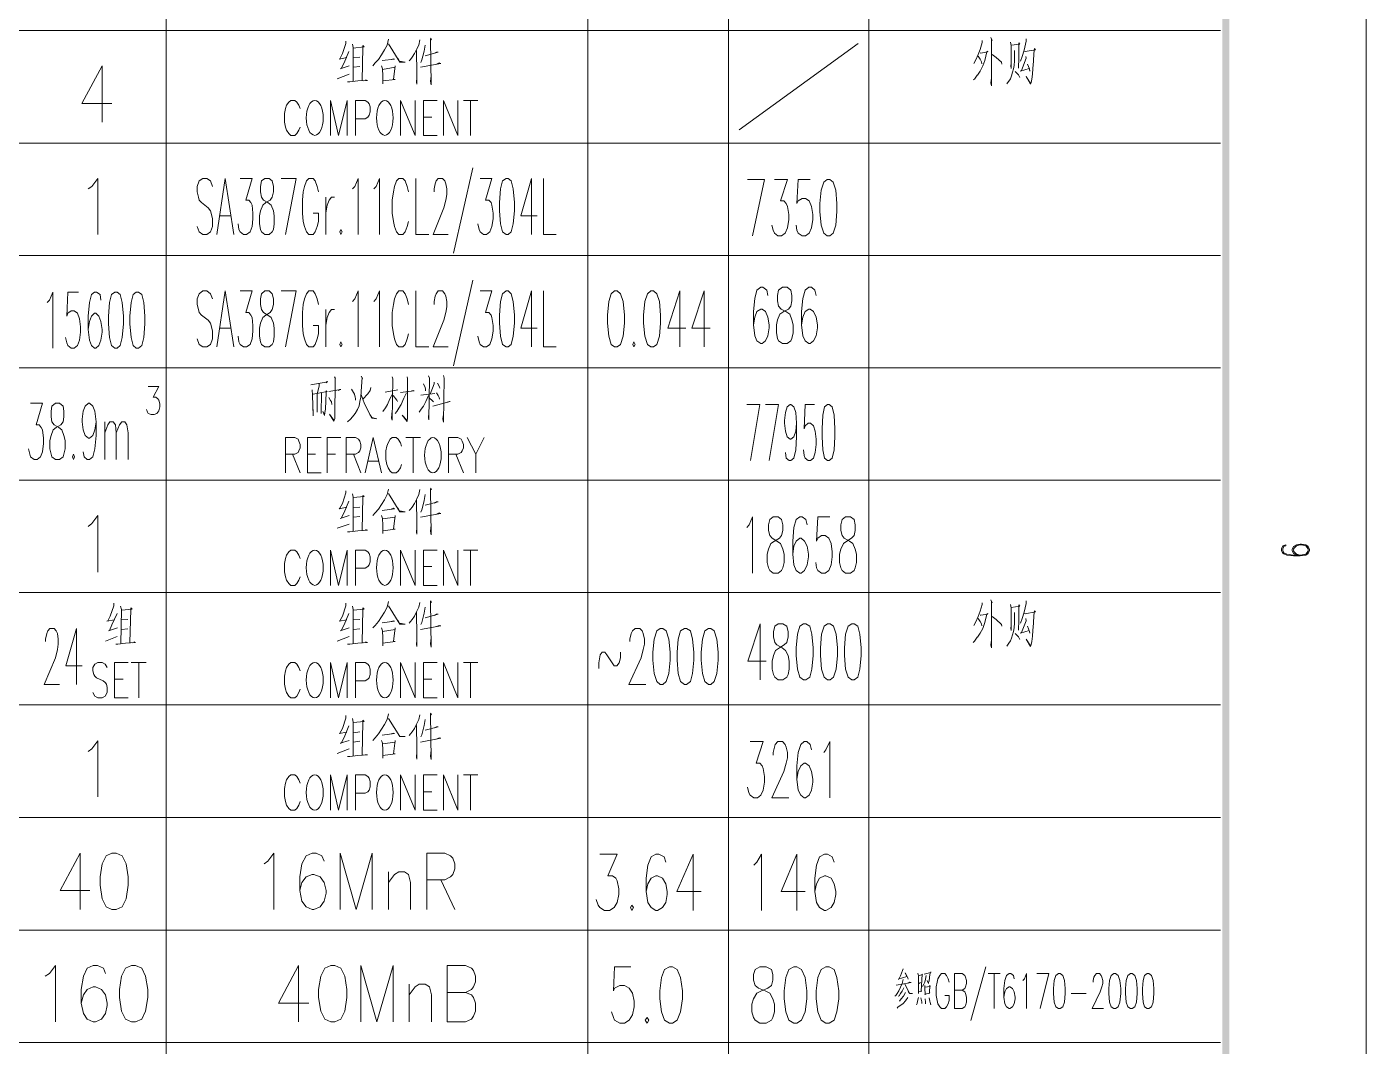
# Model space of a CAD drawing. Header units: millimetres. Extents: x 0 to 588, y 0 to 874.
# Drawn here: x 521.1 to 587.6, y 103.3 to 153.9 of the extents above; entities that cross this region are included whole.
import ezdxf

# ---------------------------------------------------------------- set-up
doc = ezdxf.new("R2010")
doc.units = ezdxf.units.MM
doc.layers.get('0').update_dxf_attribs({"lineweight": 18})

msp = doc.modelspace()

# ---------------------------------------------------------------- hatches: boundary and pattern name
for points in [[(580.453, 6.985), (580.813, 6.985), (580.453, 813.329)], [(580.813, 6.985), (580.453, 813.329), (580.813, 813.329)]]:
    msp.add_hatch(color=0).paths.add_polyline_path(points, flags=0)

# ---------------------------------------------------------------- linework, layer by layer
at = {"color": 0, "lineweight": 0}
for points in [[(587.608, 0), (587.608, 830.792)], [(584.136, 127.677), (583.988, 127.762), (583.925, 127.91), (583.925, 127.953), (583.988, 128.101), (584.136, 128.185), (584.327, 128.228), (584.39, 128.228), (584.602, 128.185), (584.729, 128.101), (584.793, 127.953), (584.793, 127.91), (584.729, 127.762), (584.602, 127.677), (584.327, 127.635), (583.988, 127.635), (583.671, 127.677), (583.459, 127.762), (583.396, 127.91), (583.396, 127.995), (583.459, 128.143), (583.607, 128.185), (583.607, 128.143), (583.459, 128.101)], [(584.729, 127.868), (584.602, 127.72), (584.327, 127.677), (583.988, 127.677), (583.671, 127.72), (583.459, 127.804)], [(584.264, 127.677), (584.073, 127.762), (583.988, 127.91), (583.988, 127.953), (584.073, 128.101), (584.264, 128.185)], [(583.988, 127.995), (584.136, 128.143), (584.327, 128.185), (584.39, 128.185), (584.602, 128.143), (584.729, 127.995)], [(584.327, 127.677), (584.136, 127.72), (583.988, 127.868)], [(584.454, 128.185), (584.666, 128.101), (584.729, 127.953), (584.729, 127.91), (584.666, 127.762), (584.454, 127.677)]]:
    msp.add_lwpolyline(points, dxfattribs=at)
at = {"color": 4, "lineweight": 0}
for points in [[(527.974, 204.065), (527.974, 16.804)], [(548.929, 204.065), (548.929, 16.804)], [(555.914, 204.065), (555.914, 20.995)], [(562.899, 204.065), (562.899, 16.804)], [(580.361, 153.752), (454.589, 153.752)], [(536.906, 153.223), (536.906, 153.117), (536.737, 152.609), (536.61, 152.355), (536.568, 152.334), (536.949, 152.419)], [(539.023, 153.329), (538.959, 153.033), (538.832, 152.8), (538.684, 152.546), (538.536, 152.313), (538.367, 152.144), (538.24, 151.995)], [(539.023, 153.096), (539.594, 152.186), (539.848, 152.186), (539.573, 152.228), (539.489, 152.376)], [(540.589, 153.287), (540.526, 153.033), (540.42, 152.821), (540.314, 152.609), (540.208, 152.44), (540.124, 152.313), (540.06, 152.249)], [(541.118, 153.371), (541.161, 153.287), (541.118, 153.329), (541.14, 151.064), (541.118, 151.233), (541.14, 151.509)], [(556.443, 148.82), (562.37, 153.117)], [(568.529, 153.265), (568.529, 153.16), (568.423, 152.821), (568.318, 152.567), (568.212, 152.292), (568.106, 152.122)], [(568.953, 153.414), (569.016, 153.265), (568.995, 153.308), (568.995, 151.001), (568.953, 151.149), (568.995, 151.382)], [(569.926, 153.181), (569.969, 153.011), (569.969, 151.868), (569.947, 151.995), (569.969, 152.122)], [(569.969, 153.033), (570.392, 153.075), (570.35, 153.138), (570.35, 152.249), (570.328, 152.038), (570.328, 151.89), (570.328, 152.122)], [(570.709, 153.35), (570.709, 153.223), (570.604, 152.779), (570.519, 152.461), (570.434, 152.228)], [(537.054, 152.715), (536.822, 152.144), (536.673, 151.868), (536.631, 151.847), (537.076, 151.995)], [(537.245, 153.075), (537.266, 152.906), (537.266, 151.233)], [(537.266, 152.884), (537.816, 152.948), (537.753, 153.011), (537.753, 152.906), (537.711, 151.276)], [(537.605, 152.44), (537.287, 152.398)], [(540.42, 152.757), (540.441, 151.614), (540.441, 151.085), (540.42, 151.191), (540.441, 151.403)], [(540.843, 153.033), (540.801, 152.736), (540.737, 152.482), (540.674, 152.292), (540.632, 152.165)], [(540.843, 152.503), (541.499, 152.673), (541.415, 152.673), (541.309, 152.63)], [(568.423, 152.652), (568.466, 152.63), (568.783, 152.694), (568.804, 152.736), (568.762, 152.694), (568.656, 152.271), (568.55, 151.995), (568.423, 151.741), (568.296, 151.53), (568.275, 151.53), (568.148, 151.339), (568.085, 151.297)], [(568.318, 152.482), (568.423, 152.334), (568.487, 152.207), (568.508, 152.101)], [(569.016, 152.567), (569.228, 152.419), (569.482, 152.186), (569.503, 152.08)], [(570.138, 152.757), (570.138, 152.249), (570.117, 152.017), (570.074, 151.847), (570.032, 151.678), (569.99, 151.509), (569.926, 151.36), (569.757, 151.106)], [(570.688, 152.461), (570.709, 152.376), (570.477, 151.763), (570.434, 151.741), (570.858, 151.868)], [(570.604, 152.736), (570.667, 152.715), (571.175, 152.8), (571.133, 152.863), (571.09, 152.609), (571.069, 152.228), (571.048, 151.868), (571.027, 151.593), (570.985, 151.339), (570.963, 151.17), (570.921, 151.085), (570.709, 151.466), (570.921, 151.128)], [(524.799, 151.995), (523.783, 150.133), (525.286, 150.133)], [(524.799, 151.995), (524.799, 149.201)], [(537.287, 151.932), (537.605, 151.974)], [(538.684, 151.995), (538.727, 151.847), (538.748, 151.509), (538.748, 151.106), (538.748, 151.255), (539.362, 151.318), (539.277, 151.318), (539.362, 151.995), (539.362, 151.932), (538.727, 151.826)], [(538.705, 152.271), (539.319, 152.334), (539.277, 152.355), (539.15, 152.313)], [(540.61, 151.932), (541.626, 152.122), (541.542, 152.144), (541.415, 152.08)], [(570.773, 152.08), (570.879, 151.847), (570.9, 151.741), (570.858, 151.868)], [(536.483, 151.36), (537.076, 151.593)], [(536.991, 151.212), (537.097, 151.212), (537.499, 151.255), (537.986, 151.276), (537.901, 151.297), (537.901, 151.276), (537.795, 151.255)], [(570.159, 151.72), (570.328, 151.551), (570.392, 151.424)], [(534.641, 149.879), (534.578, 150.048), (534.472, 150.196), (534.366, 150.281), (534.176, 150.281), (534.07, 150.196), (533.964, 150.048), (533.901, 149.879), (533.858, 149.625), (533.858, 149.201), (533.901, 148.947), (533.964, 148.799), (534.07, 148.63), (534.176, 148.545), (534.366, 148.545), (534.472, 148.63), (534.578, 148.799), (534.641, 148.947)], [(536.144, 148.545), (536.144, 150.281), (536.546, 148.545), (536.97, 150.281), (536.97, 148.545)], [(537.393, 148.545), (537.393, 150.281), (537.859, 150.281), (538.007, 150.196), (538.07, 150.112), (538.113, 149.963), (538.113, 149.709), (538.07, 149.54), (538.007, 149.455), (537.859, 149.371), (537.393, 149.371)], [(539.616, 148.545), (539.616, 150.281), (540.356, 148.545), (540.356, 150.281)], [(540.759, 148.545), (540.759, 150.281), (541.436, 150.281)], [(541.753, 148.545), (541.753, 150.281), (542.473, 148.545), (542.473, 150.281)], [(542.748, 150.281), (543.468, 150.281)], [(543.108, 150.281), (543.108, 148.545)], [(540.759, 149.455), (541.182, 149.455)], [(540.759, 148.545), (541.436, 148.545)], [(580.361, 148.164), (454.589, 148.164)], [(543.214, 146.937), (542.261, 142.682)], [(524.1, 145.878), (524.291, 146.005), (524.587, 146.407), (524.587, 143.613)], [(530.281, 146.005), (530.175, 146.28), (530.006, 146.407), (529.794, 146.407), (529.625, 146.28), (529.519, 146.005), (529.519, 145.73), (529.583, 145.476), (529.625, 145.328), (529.731, 145.201), (530.069, 144.947), (530.175, 144.799), (530.218, 144.672), (530.281, 144.397), (530.281, 144.016), (530.175, 143.74), (530.006, 143.613), (529.794, 143.613), (529.625, 143.74), (529.519, 144.016)], [(530.493, 143.613), (530.916, 146.407), (531.339, 143.613)], [(531.657, 146.407), (532.25, 146.407), (531.932, 145.328), (532.08, 145.328), (532.186, 145.201), (532.25, 145.074), (532.292, 144.672), (532.292, 144.397), (532.25, 144.016), (532.144, 143.74), (531.974, 143.613), (531.826, 143.613), (531.657, 143.74), (531.593, 143.867), (531.551, 144.143)], [(533.901, 143.613), (534.43, 146.407), (533.689, 146.407)], [(535.552, 145.73), (535.488, 146.005), (535.382, 146.28), (535.276, 146.407), (535.065, 146.407), (534.959, 146.28), (534.853, 146.005), (534.79, 145.73), (534.747, 145.328), (534.747, 144.672), (534.79, 144.27), (534.853, 144.016), (534.959, 143.74), (535.065, 143.613), (535.276, 143.613), (535.382, 143.74), (535.488, 144.016), (535.552, 144.27), (535.552, 144.672), (535.276, 144.672)], [(537.245, 145.878), (537.351, 146.005), (537.52, 146.407), (537.52, 143.613)], [(538.303, 145.878), (538.409, 146.005), (538.578, 146.407), (538.578, 143.613)], [(540.018, 145.73), (539.954, 146.005), (539.848, 146.28), (539.743, 146.407), (539.531, 146.407), (539.425, 146.28), (539.319, 146.005), (539.277, 145.73), (539.213, 145.328), (539.213, 144.672), (539.277, 144.27), (539.319, 144.016), (539.425, 143.74), (539.531, 143.613), (539.743, 143.613), (539.848, 143.74), (539.954, 144.016), (540.018, 144.27)], [(540.378, 146.407), (540.378, 143.613), (541.034, 143.613)], [(541.288, 145.73), (541.288, 145.878), (541.351, 146.132), (541.394, 146.28), (541.499, 146.407), (541.711, 146.407), (541.817, 146.28), (541.88, 146.132), (541.923, 145.878), (541.923, 145.603), (541.88, 145.328), (541.775, 144.947), (541.245, 143.613), (541.986, 143.613)], [(543.574, 146.407), (544.166, 146.407), (543.849, 145.328), (544.018, 145.328), (544.124, 145.201), (544.166, 145.074), (544.23, 144.672), (544.23, 144.397), (544.166, 144.016), (544.061, 143.74), (543.891, 143.613), (543.743, 143.613), (543.574, 143.74), (543.531, 143.867), (543.468, 144.143)], [(546.135, 146.407), (545.606, 144.545), (546.41, 144.545)], [(546.135, 146.407), (546.135, 143.613)], [(546.728, 146.407), (546.728, 143.613), (547.363, 143.613)], [(557.12, 143.55), (557.713, 146.344), (556.866, 146.344)], [(558.2, 146.344), (558.856, 146.344), (558.496, 145.286), (558.666, 145.286), (558.793, 145.159), (558.856, 145.01), (558.92, 144.608), (558.92, 144.354), (558.856, 143.952), (558.729, 143.677), (558.56, 143.55), (558.369, 143.55), (558.2, 143.677), (558.136, 143.825), (558.073, 144.079)], [(559.978, 146.344), (559.385, 146.344), (559.322, 145.159), (559.385, 145.286), (559.576, 145.413), (559.745, 145.413), (559.936, 145.286), (560.041, 145.01), (560.105, 144.608), (560.105, 144.354), (560.041, 143.952), (559.936, 143.677), (559.745, 143.55), (559.576, 143.55), (559.385, 143.677), (559.322, 143.825), (559.279, 144.079)], [(535.911, 145.476), (535.911, 143.613)], [(535.911, 144.672), (535.975, 145.074), (536.081, 145.328), (536.187, 145.476), (536.335, 145.476)], [(530.641, 144.545), (531.17, 144.545)], [(580.361, 142.576), (454.589, 142.576)], [(543.214, 141.349), (542.261, 137.094)], [(522.068, 140.227), (522.174, 140.354), (522.344, 140.756), (522.344, 137.962)], [(523.614, 140.756), (523.084, 140.756), (523.042, 139.549), (523.084, 139.698), (523.254, 139.825), (523.402, 139.825), (523.571, 139.698), (523.677, 139.422), (523.719, 139.02), (523.719, 138.766), (523.677, 138.364), (523.571, 138.089), (523.402, 137.962), (523.254, 137.962), (523.084, 138.089), (523.042, 138.237), (522.979, 138.491)], [(524.735, 140.354), (524.693, 140.629), (524.524, 140.756), (524.418, 140.756), (524.27, 140.629), (524.164, 140.227), (524.1, 139.549), (524.1, 138.893), (524.164, 138.364), (524.27, 138.089), (524.418, 137.962), (524.481, 137.962), (524.63, 138.089), (524.735, 138.364), (524.799, 138.766), (524.799, 138.893), (524.735, 139.295), (524.63, 139.549), (524.481, 139.698), (524.418, 139.698), (524.27, 139.549), (524.164, 139.295), (524.1, 138.893)], [(530.281, 140.417), (530.175, 140.671), (530.006, 140.819), (529.794, 140.819), (529.625, 140.671), (529.519, 140.417), (529.519, 140.142), (529.583, 139.888), (529.625, 139.74), (529.731, 139.613), (530.069, 139.359), (530.175, 139.211), (530.218, 139.084), (530.281, 138.809), (530.281, 138.428), (530.175, 138.152), (530.006, 138.025), (529.794, 138.025), (529.625, 138.152), (529.519, 138.428)], [(530.493, 138.025), (530.916, 140.819), (531.339, 138.025)], [(531.657, 140.819), (532.25, 140.819), (531.932, 139.74), (532.08, 139.74), (532.186, 139.613), (532.25, 139.486), (532.292, 139.084), (532.292, 138.809), (532.25, 138.428), (532.144, 138.152), (531.974, 138.025), (531.826, 138.025), (531.657, 138.152), (531.593, 138.279), (531.551, 138.555)], [(533.901, 138.025), (534.43, 140.819), (533.689, 140.819)], [(535.552, 140.142), (535.488, 140.417), (535.382, 140.671), (535.276, 140.819), (535.065, 140.819), (534.959, 140.671), (534.853, 140.417), (534.79, 140.142), (534.747, 139.74), (534.747, 139.084), (534.79, 138.682), (534.853, 138.428), (534.959, 138.152), (535.065, 138.025), (535.276, 138.025), (535.382, 138.152), (535.488, 138.428), (535.552, 138.682), (535.552, 139.084), (535.276, 139.084)], [(537.245, 140.29), (537.351, 140.417), (537.52, 140.819), (537.52, 138.025)], [(538.303, 140.29), (538.409, 140.417), (538.578, 140.819), (538.578, 138.025)], [(540.018, 140.142), (539.954, 140.417), (539.848, 140.671), (539.743, 140.819), (539.531, 140.819), (539.425, 140.671), (539.319, 140.417), (539.277, 140.142), (539.213, 139.74), (539.213, 139.084), (539.277, 138.682), (539.319, 138.428), (539.425, 138.152), (539.531, 138.025), (539.743, 138.025), (539.848, 138.152), (539.954, 138.428), (540.018, 138.682)], [(540.378, 140.819), (540.378, 138.025), (541.034, 138.025)], [(541.288, 140.142), (541.288, 140.29), (541.351, 140.544), (541.394, 140.671), (541.499, 140.819), (541.711, 140.819), (541.817, 140.671), (541.88, 140.544), (541.923, 140.29), (541.923, 140.015), (541.88, 139.74), (541.775, 139.359), (541.245, 138.025), (541.986, 138.025)], [(543.574, 140.819), (544.166, 140.819), (543.849, 139.74), (544.018, 139.74), (544.124, 139.613), (544.166, 139.486), (544.23, 139.084), (544.23, 138.809), (544.166, 138.428), (544.061, 138.152), (543.891, 138.025), (543.743, 138.025), (543.574, 138.152), (543.531, 138.279), (543.468, 138.555)], [(546.135, 140.819), (545.606, 138.957), (546.41, 138.957)], [(546.135, 140.819), (546.135, 138.025)], [(546.728, 140.819), (546.728, 138.025), (547.363, 138.025)], [(553.501, 140.819), (552.908, 138.957), (553.797, 138.957)], [(553.501, 140.819), (553.501, 138.025)], [(554.707, 140.819), (554.094, 138.957), (555.004, 138.957)], [(554.707, 140.819), (554.707, 138.025)], [(557.882, 140.587), (557.819, 140.841), (557.628, 140.989), (557.523, 140.989), (557.332, 140.841), (557.226, 140.438), (557.163, 139.782), (557.163, 139.126), (557.226, 138.576), (557.332, 138.322), (557.523, 138.195), (557.586, 138.195), (557.755, 138.322), (557.882, 138.576), (557.946, 138.978), (557.946, 139.126), (557.882, 139.507), (557.755, 139.782), (557.586, 139.909), (557.523, 139.909), (557.332, 139.782), (557.226, 139.507), (557.163, 139.126)], [(560.274, 140.587), (560.211, 140.841), (560.041, 140.989), (559.914, 140.989), (559.724, 140.841), (559.618, 140.438), (559.555, 139.782), (559.555, 139.126), (559.618, 138.576), (559.724, 138.322), (559.914, 138.195), (559.978, 138.195), (560.147, 138.322), (560.274, 138.576), (560.338, 138.978), (560.338, 139.126), (560.274, 139.507), (560.147, 139.782), (559.978, 139.909), (559.914, 139.909), (559.724, 139.782), (559.618, 139.507), (559.555, 139.126)], [(535.911, 139.888), (535.911, 138.025)], [(535.911, 139.084), (535.975, 139.486), (536.081, 139.74), (536.187, 139.888), (536.335, 139.888)], [(530.641, 138.957), (531.17, 138.957)], [(580.361, 136.988), (454.589, 136.988)], [(536.335, 136.544), (536.398, 136.459), (536.377, 136.48), (536.356, 134.469), (536.335, 134.406), (536.314, 134.342), (536.102, 134.681), (536.314, 134.385)], [(537.668, 136.565), (537.732, 136.459), (537.711, 136.501), (537.668, 135.824), (537.647, 135.528), (537.605, 135.316), (537.562, 135.104), (537.478, 134.914), (537.372, 134.723), (537.245, 134.554), (537.139, 134.427), (536.991, 134.3)], [(539.213, 136.544), (539.235, 136.438), (539.213, 134.385), (539.171, 134.491), (539.213, 134.85)], [(539.954, 136.544), (539.975, 136.459), (539.975, 134.469), (539.954, 134.364), (539.954, 134.321), (539.7, 134.639), (539.954, 134.364)], [(541.013, 136.586), (541.055, 136.48), (541.034, 134.406), (541.013, 134.512), (541.034, 134.745)], [(541.753, 136.607), (541.796, 136.48), (541.753, 134.279), (541.732, 134.448), (541.753, 134.66)], [(527.085, 136.057), (527.614, 136.057), (527.339, 135.528), (527.466, 135.528), (527.572, 135.443), (527.614, 135.38), (527.656, 135.189), (527.656, 135.041), (527.614, 134.85), (527.508, 134.723), (527.381, 134.66), (527.233, 134.66), (527.085, 134.723), (527.043, 134.787), (527, 134.914)], [(535.171, 136.142), (536.017, 136.29), (535.975, 136.311), (535.933, 136.247)], [(535.234, 135.888), (535.255, 135.634), (535.276, 134.596), (535.276, 134.914)], [(535.276, 135.676), (535.975, 135.803), (535.933, 135.845), (535.933, 135.761), (535.89, 134.935), (535.869, 134.766), (535.848, 134.618), (535.763, 134.808), (535.848, 134.66)], [(535.573, 136.184), (535.573, 136.078), (535.488, 135.697), (535.488, 134.787)], [(536.06, 135.803), (536.652, 135.909), (536.61, 135.909), (536.525, 135.866)], [(537.181, 135.93), (537.33, 135.676), (537.372, 135.528), (537.393, 135.464), (537.393, 135.38)], [(538.155, 136.015), (538.113, 135.866), (538.007, 135.697), (537.753, 135.422)], [(538.854, 135.782), (539.489, 135.888)], [(539.616, 135.761), (540.293, 135.845), (540.251, 135.866), (540.166, 135.845)], [(540.759, 136.184), (540.843, 136.015), (540.864, 135.93), (540.864, 135.845)], [(541.288, 136.269), (541.288, 136.184), (541.097, 135.676)], [(541.457, 136.226), (541.563, 136.036), (541.584, 135.972)], [(521.243, 135.231), (521.836, 135.231), (521.518, 134.152), (521.666, 134.152), (521.772, 134.025), (521.836, 133.898), (521.878, 133.496), (521.878, 133.221), (521.836, 132.818), (521.73, 132.564), (521.56, 132.437), (521.412, 132.437), (521.243, 132.564), (521.201, 132.691), (521.137, 132.967)], [(524.503, 134.3), (524.439, 133.898), (524.333, 133.623), (524.164, 133.496), (524.122, 133.496), (523.952, 133.623), (523.846, 133.898), (523.804, 134.3), (523.804, 134.427), (523.846, 134.829), (523.952, 135.083), (524.122, 135.231), (524.164, 135.231), (524.333, 135.083), (524.439, 134.829), (524.503, 134.3), (524.503, 133.623), (524.439, 132.967), (524.333, 132.564), (524.164, 132.437), (524.058, 132.437), (523.91, 132.564), (523.846, 132.818)], [(535.7, 135.739), (535.679, 134.723)], [(536.06, 135.507), (536.144, 135.358), (536.187, 135.295), (536.208, 135.168)], [(537.668, 135.655), (537.838, 135.189), (538.197, 134.491), (538.451, 134.448), (538.197, 134.512), (538.092, 134.66)], [(539.235, 135.718), (539.086, 135.443), (538.981, 135.168), (538.875, 134.999), (538.748, 134.808)], [(539.256, 135.612), (539.446, 135.38), (539.467, 135.316)], [(539.912, 135.739), (539.785, 135.485), (539.658, 135.168), (539.531, 134.977), (539.446, 134.808), (539.362, 134.723)], [(541.013, 135.612), (540.886, 135.316), (540.759, 135.083), (540.653, 134.935), (540.547, 134.787)], [(540.632, 135.634), (541.33, 135.718)], [(541.034, 135.507), (541.224, 135.337), (541.267, 135.295)], [(541.224, 135.083), (542.092, 135.316), (542.05, 135.316), (541.944, 135.274)], [(541.415, 135.739), (541.499, 135.612), (541.542, 135.507), (541.563, 135.422)], [(557.015, 132.374), (557.48, 135.168), (556.824, 135.168)], [(557.946, 132.374), (558.412, 135.168), (557.755, 135.168)], [(559.301, 134.237), (559.258, 133.834), (559.174, 133.559), (559.025, 133.432), (558.983, 133.432), (558.835, 133.559), (558.75, 133.834), (558.708, 134.237), (558.708, 134.364), (558.75, 134.766), (558.835, 135.041), (558.983, 135.168), (559.025, 135.168), (559.174, 135.041), (559.258, 134.766), (559.301, 134.237), (559.301, 133.559), (559.258, 132.903), (559.174, 132.501), (559.025, 132.374), (558.941, 132.374), (558.793, 132.501), (558.75, 132.776)], [(560.19, 135.168), (559.724, 135.168), (559.682, 133.961), (559.724, 134.11), (559.872, 134.237), (559.999, 134.237), (560.147, 134.11), (560.232, 133.834), (560.274, 133.432), (560.274, 133.178), (560.232, 132.776), (560.147, 132.501), (559.999, 132.374), (559.872, 132.374), (559.724, 132.501), (559.682, 132.628), (559.639, 132.903)], [(524.926, 134.3), (524.926, 132.437)], [(524.926, 133.75), (525.074, 134.152), (525.18, 134.3), (525.349, 134.3), (525.455, 134.152), (525.497, 133.75), (525.497, 132.437)], [(525.497, 133.75), (525.667, 134.152), (525.773, 134.3), (525.921, 134.3), (526.027, 134.152), (526.09, 133.75), (526.09, 132.437)], [(533.901, 131.76), (533.901, 133.517), (534.366, 133.517), (534.536, 133.432), (534.578, 133.348), (534.641, 133.178), (534.641, 133.009), (534.578, 132.861), (534.536, 132.776), (534.366, 132.691), (533.901, 132.691)], [(535.001, 131.76), (535.001, 133.517), (535.679, 133.517)], [(535.975, 131.76), (535.975, 133.517), (536.652, 133.517)], [(536.927, 131.76), (536.927, 133.517), (537.393, 133.517), (537.541, 133.432), (537.605, 133.348), (537.647, 133.178), (537.647, 133.009), (537.605, 132.861), (537.541, 132.776), (537.393, 132.691), (536.927, 132.691)], [(537.859, 131.76), (538.261, 133.517), (538.684, 131.76)], [(539.679, 133.094), (539.616, 133.263), (539.51, 133.432), (539.404, 133.517), (539.213, 133.517), (539.108, 133.432), (539.002, 133.263), (538.938, 133.094), (538.896, 132.861), (538.896, 132.437), (538.938, 132.183), (539.002, 132.014), (539.108, 131.845), (539.213, 131.76), (539.404, 131.76), (539.51, 131.845), (539.616, 132.014), (539.679, 132.183)], [(539.891, 133.517), (540.61, 133.517)], [(540.251, 133.517), (540.251, 131.76)], [(542.007, 131.76), (542.007, 133.517), (542.473, 133.517), (542.642, 133.432), (542.685, 133.348), (542.748, 133.178), (542.748, 133.009), (542.685, 132.861), (542.642, 132.776), (542.473, 132.691), (542.007, 132.691)], [(542.939, 133.517), (543.362, 132.691), (543.362, 131.76)], [(543.785, 133.517), (543.362, 132.691)], [(534.26, 132.691), (534.641, 131.76)], [(535.001, 132.691), (535.403, 132.691)], [(535.975, 132.691), (536.398, 132.691)], [(537.287, 132.691), (537.647, 131.76)], [(542.367, 132.691), (542.748, 131.76)], [(538.007, 132.353), (538.536, 132.353)], [(580.361, 131.4), (454.589, 131.4)], [(535.001, 131.76), (535.679, 131.76)], [(536.906, 130.871), (536.906, 130.765), (536.737, 130.236), (536.61, 130.003), (536.568, 129.982), (536.949, 130.067)], [(537.245, 130.723), (537.266, 130.554), (537.266, 128.86)], [(537.266, 130.532), (537.816, 130.596), (537.753, 130.638), (537.753, 130.554), (537.711, 128.924)], [(539.023, 130.956), (538.959, 130.681), (538.832, 130.427), (538.536, 129.961), (538.367, 129.77), (538.24, 129.643)], [(539.023, 130.744), (539.594, 129.834), (539.848, 129.834), (539.573, 129.876), (539.489, 130.024)], [(540.589, 130.935), (540.526, 130.681), (540.42, 130.448), (540.314, 130.236), (540.208, 130.067), (540.124, 129.961), (540.06, 129.897)], [(540.843, 130.681), (540.801, 130.384), (540.737, 130.109), (540.674, 129.919), (540.632, 129.813)], [(541.118, 130.998), (541.161, 130.935), (541.118, 130.956), (541.14, 128.691), (541.118, 128.86), (541.14, 129.157)], [(537.054, 130.363), (536.822, 129.792), (536.673, 129.516), (536.631, 129.495), (537.076, 129.643)], [(537.605, 130.067), (537.287, 130.046)], [(538.705, 129.897), (539.319, 129.982), (539.277, 130.003), (539.15, 129.961)], [(540.42, 130.405), (540.441, 129.262), (540.441, 128.712), (540.42, 128.839), (540.441, 129.03)], [(540.843, 130.151), (541.499, 130.321), (541.415, 130.321), (541.309, 130.257)], [(524.1, 129.093), (524.291, 129.241), (524.587, 129.643), (524.587, 126.828)], [(536.483, 129.008), (537.076, 129.22)], [(537.287, 129.559), (537.605, 129.601)], [(538.684, 129.643), (538.727, 129.495), (538.748, 129.157), (538.748, 128.754), (538.748, 128.881), (539.362, 128.966), (539.277, 128.966), (539.362, 129.643), (539.362, 129.559), (538.727, 129.474)], [(540.61, 129.559), (541.626, 129.749), (541.542, 129.77), (541.415, 129.707)], [(556.824, 129.051), (556.951, 129.178), (557.12, 129.58), (557.12, 126.786)], [(559.83, 129.178), (559.766, 129.453), (559.576, 129.58), (559.47, 129.58), (559.279, 129.453), (559.174, 129.051), (559.11, 128.373), (559.11, 127.717), (559.174, 127.188), (559.279, 126.913), (559.47, 126.786), (559.533, 126.786), (559.703, 126.913), (559.83, 127.188), (559.893, 127.59), (559.893, 127.717), (559.83, 128.119), (559.703, 128.373), (559.533, 128.522), (559.47, 128.522), (559.279, 128.373), (559.174, 128.119), (559.11, 127.717)], [(560.952, 129.58), (560.359, 129.58), (560.295, 128.373), (560.359, 128.522), (560.549, 128.649), (560.719, 128.649), (560.909, 128.522), (561.015, 128.246), (561.079, 127.844), (561.079, 127.59), (561.015, 127.188), (560.909, 126.913), (560.719, 126.786), (560.549, 126.786), (560.359, 126.913), (560.295, 127.04), (560.253, 127.315)], [(536.991, 128.839), (537.097, 128.839), (537.499, 128.881), (537.986, 128.924), (537.901, 128.945), (537.901, 128.924), (537.795, 128.903)], [(534.641, 127.506), (534.578, 127.675), (534.472, 127.844), (534.366, 127.929), (534.176, 127.929), (534.07, 127.844), (533.964, 127.675), (533.901, 127.506), (533.858, 127.252), (533.858, 126.849), (533.901, 126.595), (533.964, 126.426), (534.07, 126.257), (534.176, 126.172), (534.366, 126.172), (534.472, 126.257), (534.578, 126.426), (534.641, 126.595)], [(536.144, 126.172), (536.144, 127.929), (536.546, 126.172), (536.97, 127.929), (536.97, 126.172)], [(537.393, 126.172), (537.393, 127.929), (537.859, 127.929), (538.007, 127.844), (538.07, 127.76), (538.113, 127.59), (538.113, 127.336), (538.07, 127.188), (538.007, 127.103), (537.859, 127.019), (537.393, 127.019)], [(539.616, 126.172), (539.616, 127.929), (540.356, 126.172), (540.356, 127.929)], [(540.759, 126.172), (540.759, 127.929), (541.436, 127.929)], [(541.753, 126.172), (541.753, 127.929), (542.473, 126.172), (542.473, 127.929)], [(542.748, 127.929), (543.468, 127.929)], [(543.108, 127.929), (543.108, 126.172)], [(583.523, 127.762), (583.459, 127.91), (583.459, 127.995), (583.523, 128.143)], [(540.759, 127.103), (541.182, 127.103)], [(580.361, 125.812), (454.589, 125.812)], [(540.759, 126.172), (541.436, 126.172)], [(525.37, 125.283), (525.37, 125.156), (525.201, 124.648), (525.074, 124.415), (525.032, 124.394), (525.413, 124.458)], [(525.709, 125.135), (525.751, 124.966), (525.73, 123.272)], [(536.906, 125.283), (536.906, 125.156), (536.737, 124.648), (536.61, 124.415), (536.568, 124.394), (536.949, 124.458)], [(537.245, 125.135), (537.266, 124.966), (537.266, 123.272)], [(539.023, 125.368), (538.959, 125.093), (538.832, 124.839), (538.684, 124.606), (538.536, 124.373), (538.367, 124.182), (538.24, 124.055)], [(539.023, 125.156), (539.594, 124.246), (539.848, 124.246), (539.573, 124.288), (539.489, 124.436)], [(540.589, 125.325), (540.526, 125.093), (540.42, 124.86), (540.314, 124.648), (540.208, 124.479), (540.124, 124.373), (540.06, 124.288)], [(541.118, 125.41), (541.161, 125.325), (541.118, 125.368), (541.14, 123.103), (541.118, 123.272), (541.14, 123.569)], [(568.529, 125.304), (568.529, 125.22), (568.423, 124.881), (568.318, 124.627), (568.212, 124.352), (568.106, 124.182)], [(568.953, 125.452), (569.016, 125.304), (568.995, 125.368), (568.995, 123.061), (568.953, 123.209), (568.995, 123.442)], [(569.926, 125.22), (569.969, 125.05), (569.969, 123.928), (569.947, 124.034), (569.969, 124.182)], [(569.969, 125.071), (570.392, 125.135), (570.35, 125.198), (570.35, 124.309), (570.328, 124.077), (570.328, 123.95), (570.328, 124.182)], [(570.709, 125.41), (570.709, 125.262), (570.604, 124.839), (570.519, 124.521), (570.434, 124.288)], [(525.54, 124.775), (525.286, 124.204), (525.159, 123.928), (525.116, 123.907), (525.561, 124.055)], [(525.751, 124.944), (526.281, 124.987), (526.217, 125.05), (526.217, 124.966), (526.175, 123.336)], [(526.069, 124.479), (525.751, 124.458)], [(537.054, 124.775), (536.822, 124.204), (536.673, 123.928), (536.631, 123.907), (537.076, 124.055)], [(537.266, 124.944), (537.816, 124.987), (537.753, 125.05), (537.753, 124.966), (537.711, 123.336)], [(537.605, 124.479), (537.287, 124.458)], [(540.42, 124.817), (540.441, 123.674), (540.441, 123.124), (540.42, 123.23), (540.441, 123.442)], [(540.843, 125.093), (540.801, 124.796), (540.737, 124.521), (540.674, 124.331), (540.632, 124.225)], [(540.843, 124.563), (541.499, 124.733), (541.415, 124.733), (541.309, 124.669)], [(568.423, 124.69), (568.466, 124.69), (568.783, 124.733), (568.804, 124.775), (568.762, 124.733), (568.656, 124.331), (568.55, 124.034), (568.423, 123.801), (568.296, 123.59), (568.275, 123.59), (568.148, 123.399), (568.085, 123.336)], [(568.318, 124.521), (568.423, 124.373), (568.487, 124.267), (568.508, 124.161)], [(569.016, 124.627), (569.228, 124.479), (569.482, 124.225), (569.503, 124.14)], [(570.138, 124.817), (570.138, 124.309), (570.117, 124.055), (570.074, 123.886), (570.032, 123.717), (569.99, 123.547), (569.926, 123.42), (569.842, 123.293), (569.757, 123.145)], [(570.688, 124.521), (570.709, 124.415), (570.477, 123.823), (570.434, 123.801), (570.858, 123.928)], [(570.604, 124.775), (570.667, 124.754), (571.175, 124.86), (571.133, 124.902), (571.09, 124.669), (571.069, 124.288), (571.048, 123.928), (571.027, 123.653), (570.985, 123.378), (570.963, 123.23), (570.921, 123.124), (570.709, 123.505), (570.921, 123.166)], [(521.984, 123.378), (521.984, 123.505), (522.047, 123.78), (522.09, 123.907), (522.195, 124.034), (522.407, 124.034), (522.513, 123.907), (522.576, 123.78), (522.619, 123.505), (522.619, 123.251), (522.576, 122.976), (522.471, 122.574), (521.92, 121.24), (522.682, 121.24)], [(523.529, 124.034), (523, 122.172), (523.804, 122.172)], [(523.529, 124.034), (523.529, 121.24)], [(525.751, 123.971), (526.069, 124.013)], [(537.287, 123.971), (537.605, 124.013)], [(538.684, 124.055), (538.727, 123.907), (538.748, 123.569), (538.748, 123.166), (538.748, 123.293), (539.362, 123.378), (539.277, 123.378), (539.362, 124.055), (539.362, 123.971), (538.727, 123.886)], [(538.705, 124.309), (539.319, 124.394), (539.277, 124.415), (539.15, 124.373)], [(540.61, 123.971), (541.626, 124.161), (541.542, 124.182), (541.415, 124.119)], [(551.024, 123.378), (551.024, 123.505), (551.088, 123.78), (551.151, 123.907), (551.278, 124.034), (551.511, 124.034), (551.638, 123.907), (551.681, 123.78), (551.744, 123.505), (551.744, 123.251), (551.681, 122.976), (551.575, 122.574), (550.961, 121.24), (551.808, 121.24)], [(557.501, 124.267), (556.888, 122.404), (557.798, 122.404)], [(557.501, 124.267), (557.501, 121.473)], [(570.773, 124.14), (570.879, 123.886), (570.9, 123.801), (570.858, 123.928)], [(524.968, 123.399), (525.54, 123.632)], [(525.476, 123.251), (525.582, 123.251), (525.963, 123.293), (526.45, 123.336), (526.386, 123.357), (526.365, 123.336), (526.281, 123.315)], [(536.483, 123.399), (537.076, 123.632)], [(536.991, 123.251), (537.097, 123.251), (537.499, 123.293), (537.986, 123.336), (537.901, 123.357), (537.901, 123.336), (537.795, 123.315)], [(570.159, 123.78), (570.328, 123.611), (570.392, 123.484)], [(549.479, 122.045), (549.479, 122.32), (549.543, 122.722), (549.649, 122.849), (549.776, 122.849), (549.881, 122.722), (550.135, 122.32), (550.241, 122.172), (550.368, 122.172), (550.495, 122.32), (550.559, 122.574), (550.559, 122.849)], [(525.053, 122.087), (524.947, 122.256), (524.799, 122.341), (524.587, 122.341), (524.439, 122.256), (524.333, 122.087), (524.333, 121.918), (524.376, 121.748), (524.439, 121.664), (524.524, 121.579), (524.841, 121.431), (524.947, 121.346), (525.011, 121.261), (525.053, 121.092), (525.053, 120.838), (524.947, 120.669), (524.799, 120.584), (524.587, 120.584), (524.439, 120.669), (524.333, 120.838)], [(525.413, 120.584), (525.413, 122.341), (526.09, 122.341)], [(526.238, 122.341), (526.979, 122.341)], [(526.619, 122.341), (526.619, 120.584)], [(534.641, 121.918), (534.578, 122.087), (534.472, 122.256), (534.366, 122.341), (534.176, 122.341), (534.07, 122.256), (533.964, 122.087), (533.901, 121.918), (533.858, 121.664), (533.858, 121.261), (533.901, 121.007), (533.964, 120.838), (534.07, 120.669), (534.176, 120.584), (534.366, 120.584), (534.472, 120.669), (534.578, 120.838), (534.641, 121.007)], [(536.144, 120.584), (536.144, 122.341), (536.546, 120.584), (536.97, 122.341), (536.97, 120.584)], [(537.393, 120.584), (537.393, 122.341), (537.859, 122.341), (538.007, 122.256), (538.07, 122.172), (538.113, 122.002), (538.113, 121.748), (538.07, 121.579), (538.007, 121.515), (537.859, 121.431), (537.393, 121.431)], [(539.616, 120.584), (539.616, 122.341), (540.356, 120.584), (540.356, 122.341)], [(540.759, 120.584), (540.759, 122.341), (541.436, 122.341)], [(541.753, 120.584), (541.753, 122.341), (542.473, 120.584), (542.473, 122.341)], [(542.748, 122.341), (543.468, 122.341)], [(543.108, 122.341), (543.108, 120.584)], [(525.413, 121.515), (525.836, 121.515)], [(540.759, 121.515), (541.182, 121.515)], [(525.413, 120.584), (526.09, 120.584)], [(540.759, 120.584), (541.436, 120.584)], [(580.361, 120.224), (454.589, 120.224)], [(541.118, 119.822), (541.161, 119.737), (541.118, 119.78), (541.14, 117.515), (541.118, 117.684), (541.14, 117.981)], [(536.906, 119.695), (536.906, 119.568), (536.737, 119.06), (536.61, 118.827), (536.568, 118.806), (536.949, 118.87)], [(537.054, 119.187), (536.822, 118.616), (536.673, 118.319), (536.631, 118.319), (537.076, 118.467)], [(537.245, 119.547), (537.266, 119.378), (537.266, 117.684)], [(537.266, 119.356), (537.816, 119.399), (537.753, 119.462), (537.753, 119.378), (537.711, 117.748)], [(539.023, 119.78), (538.959, 119.505), (538.832, 119.251), (538.684, 119.018), (538.536, 118.785), (538.367, 118.594), (538.24, 118.467)], [(539.023, 119.547), (539.594, 118.658), (539.848, 118.658), (539.573, 118.679), (539.489, 118.848)], [(540.589, 119.737), (540.526, 119.505), (540.42, 119.272), (540.314, 119.06), (540.208, 118.891), (540.124, 118.785), (540.06, 118.7)], [(540.42, 119.208), (540.441, 118.086), (540.441, 117.536), (540.42, 117.642), (540.441, 117.854)], [(540.843, 119.505), (540.801, 119.208), (540.737, 118.933), (540.674, 118.743), (540.632, 118.637)], [(540.843, 118.975), (541.499, 119.145), (541.415, 119.145), (541.309, 119.081)], [(537.605, 118.891), (537.287, 118.848)], [(538.705, 118.721), (539.319, 118.806), (539.277, 118.827), (539.15, 118.785)], [(540.61, 118.383), (541.626, 118.573), (541.542, 118.594), (541.415, 118.531)], [(524.1, 117.917), (524.291, 118.044), (524.587, 118.446), (524.587, 115.652)], [(536.483, 117.811), (537.076, 118.044)], [(537.287, 118.383), (537.605, 118.425)], [(538.684, 118.467), (538.727, 118.319), (538.748, 117.981), (538.748, 117.578), (538.748, 117.705), (539.362, 117.79), (539.277, 117.79), (539.362, 118.467), (539.362, 118.383), (538.727, 118.298)], [(556.993, 118.404), (557.65, 118.404), (557.29, 117.324), (557.48, 117.324), (557.586, 117.197), (557.65, 117.07), (557.713, 116.668), (557.713, 116.393), (557.65, 115.991), (557.523, 115.737), (557.353, 115.61), (557.184, 115.61), (556.993, 115.737), (556.93, 115.864), (556.866, 116.139)], [(558.136, 117.727), (558.136, 117.854), (558.2, 118.129), (558.242, 118.256), (558.369, 118.404), (558.602, 118.404), (558.729, 118.256), (558.793, 118.129), (558.856, 117.854), (558.856, 117.6), (558.793, 117.324), (558.666, 116.922), (558.073, 115.61), (558.92, 115.61)], [(560.041, 118.002), (559.978, 118.256), (559.809, 118.404), (559.682, 118.404), (559.512, 118.256), (559.385, 117.854), (559.322, 117.197), (559.322, 116.541), (559.385, 115.991), (559.512, 115.737), (559.682, 115.61), (559.745, 115.61), (559.936, 115.737), (560.041, 115.991), (560.105, 116.393), (560.105, 116.541), (560.041, 116.922), (559.936, 117.197), (559.745, 117.324), (559.682, 117.324), (559.512, 117.197), (559.385, 116.922), (559.322, 116.541)], [(560.655, 117.854), (560.761, 118.002), (560.952, 118.404), (560.952, 115.61)], [(536.991, 117.663), (537.097, 117.663), (537.499, 117.705), (537.986, 117.748), (537.901, 117.769), (537.901, 117.748), (537.795, 117.727)], [(534.641, 116.33), (534.578, 116.499), (534.472, 116.668), (534.366, 116.753), (534.176, 116.753), (534.07, 116.668), (533.964, 116.499), (533.901, 116.33), (533.858, 116.076), (533.858, 115.673), (533.901, 115.419), (533.964, 115.25), (534.07, 115.081), (534.176, 114.996), (534.366, 114.996), (534.472, 115.081), (534.578, 115.25), (534.641, 115.419)], [(536.144, 114.996), (536.144, 116.753), (536.546, 114.996), (536.97, 116.753), (536.97, 114.996)], [(537.393, 114.996), (537.393, 116.753), (537.859, 116.753), (538.007, 116.668), (538.07, 116.584), (538.113, 116.414), (538.113, 116.16), (538.07, 115.991), (538.007, 115.906), (537.859, 115.843), (537.393, 115.843)], [(539.616, 114.996), (539.616, 116.753), (540.356, 114.996), (540.356, 116.753)], [(540.759, 114.996), (540.759, 116.753), (541.436, 116.753)], [(541.753, 114.996), (541.753, 116.753), (542.473, 114.996), (542.473, 116.753)], [(542.748, 116.753), (543.468, 116.753)], [(543.108, 116.753), (543.108, 114.996)], [(540.759, 115.906), (541.182, 115.906)], [(580.361, 114.636), (454.589, 114.636)], [(540.759, 114.996), (541.436, 114.996)], [(523.698, 112.858), (522.703, 110.996), (524.185, 110.996)], [(523.698, 112.858), (523.698, 110.064)], [(532.842, 112.329), (533.033, 112.456), (533.329, 112.858), (533.329, 110.064)], [(535.827, 112.456), (535.721, 112.731), (535.425, 112.858), (535.234, 112.858), (534.938, 112.731), (534.726, 112.329), (534.62, 111.673), (534.62, 110.996), (534.726, 110.466), (534.938, 110.191), (535.234, 110.064), (535.319, 110.064), (535.636, 110.191), (535.827, 110.466), (535.933, 110.869), (535.933, 110.996), (535.827, 111.398), (535.636, 111.673), (535.319, 111.8), (535.234, 111.8), (534.938, 111.673), (534.726, 111.398), (534.62, 110.996)], [(536.631, 110.064), (536.631, 112.858), (537.414, 110.064), (538.219, 112.858), (538.219, 110.064)], [(540.928, 110.064), (540.928, 112.858), (541.817, 112.858), (542.113, 112.731), (542.219, 112.604), (542.325, 112.329), (542.325, 112.075), (542.219, 111.8), (542.113, 111.673), (541.817, 111.525), (540.928, 111.525)], [(549.522, 112.816), (550.389, 112.816), (549.924, 111.736), (550.157, 111.736), (550.326, 111.609), (550.389, 111.482), (550.474, 111.08), (550.474, 110.805), (550.389, 110.403), (550.241, 110.149), (550.008, 110.001), (549.754, 110.001), (549.522, 110.149), (549.437, 110.276), (549.352, 110.551)], [(552.802, 112.414), (552.718, 112.668), (552.464, 112.816), (552.316, 112.816), (552.083, 112.668), (551.913, 112.266), (551.829, 111.609), (551.829, 110.953), (551.913, 110.403), (552.083, 110.149), (552.316, 110.001), (552.4, 110.001), (552.633, 110.149), (552.802, 110.403), (552.866, 110.805), (552.866, 110.953), (552.802, 111.334), (552.633, 111.609), (552.4, 111.736), (552.316, 111.736), (552.083, 111.609), (551.913, 111.334), (551.829, 110.953)], [(554.157, 112.816), (553.353, 110.953), (554.559, 110.953)], [(554.157, 112.816), (554.157, 110.001)], [(557.184, 112.266), (557.332, 112.414), (557.565, 112.816), (557.565, 110.001)], [(559.322, 112.816), (558.539, 110.953), (559.724, 110.953)], [(559.322, 112.816), (559.322, 110.001)], [(561.163, 112.414), (561.079, 112.668), (560.846, 112.816), (560.698, 112.816), (560.444, 112.668), (560.295, 112.266), (560.211, 111.609), (560.211, 110.953), (560.295, 110.403), (560.444, 110.149), (560.698, 110.001), (560.761, 110.001), (561.015, 110.149), (561.163, 110.403), (561.248, 110.805), (561.248, 110.953), (561.163, 111.334), (561.015, 111.609), (560.761, 111.736), (560.698, 111.736), (560.444, 111.609), (560.295, 111.334), (560.211, 110.953)], [(539.023, 111.927), (539.023, 110.064)], [(539.023, 111.398), (539.319, 111.8), (539.531, 111.927), (539.827, 111.927), (540.018, 111.8), (540.124, 111.398), (540.124, 110.064)], [(541.626, 111.525), (542.325, 110.064)], [(580.361, 109.027), (454.589, 109.027)], [(521.963, 106.741), (522.174, 106.868), (522.471, 107.27), (522.471, 104.476)], [(524.968, 106.868), (524.862, 107.143), (524.566, 107.27), (524.354, 107.27), (524.058, 107.143), (523.868, 106.741), (523.762, 106.085), (523.762, 105.408), (523.868, 104.878), (524.058, 104.603), (524.354, 104.476), (524.46, 104.476), (524.757, 104.603), (524.968, 104.878), (525.053, 105.281), (525.053, 105.408), (524.968, 105.81), (524.757, 106.085), (524.46, 106.212), (524.354, 106.212), (524.058, 106.085), (523.868, 105.81), (523.762, 105.408)], [(534.557, 107.27), (533.562, 105.408), (535.065, 105.408)], [(534.557, 107.27), (534.557, 104.476)], [(537.647, 104.476), (537.647, 107.27), (538.451, 104.476), (539.256, 107.27), (539.256, 104.476)], [(541.944, 104.476), (541.944, 107.27), (542.854, 107.27), (543.15, 107.143), (543.256, 107.016), (543.341, 106.741), (543.341, 106.466), (543.256, 106.212), (543.15, 106.085), (542.854, 105.937), (541.944, 105.937)], [(551.067, 107.207), (550.262, 107.207), (550.199, 106.021), (550.262, 106.148), (550.516, 106.275), (550.749, 106.275), (550.982, 106.148), (551.151, 105.894), (551.236, 105.492), (551.236, 105.217), (551.151, 104.815), (550.982, 104.561), (550.749, 104.413), (550.516, 104.413), (550.262, 104.561), (550.199, 104.688), (550.114, 104.963)], [(568.699, 107.207), (567.958, 104.54)], [(564.592, 106.572), (564.55, 106.381), (564.465, 106.191), (564.381, 106.021), (564.296, 105.873), (564.232, 105.789), (564.19, 105.746)], [(564.592, 107.101), (564.571, 107.016), (564.465, 106.762), (564.381, 106.593), (564.359, 106.593), (564.783, 106.72), (564.698, 106.91), (564.825, 106.656), (564.846, 106.593)], [(565.333, 106.889), (565.354, 106.762), (565.354, 105.873), (565.354, 105.958), (565.524, 106), (565.502, 106), (565.545, 106.847), (565.566, 106.826), (565.354, 106.762)], [(565.735, 106.783), (565.714, 106.593), (565.672, 106.445), (565.629, 106.339), (565.566, 106.233)], [(565.651, 106.847), (565.968, 106.932), (565.968, 106.953), (565.926, 106.826), (565.883, 106.508), (565.862, 106.424), (565.862, 106.381), (565.799, 106.529)], [(566.878, 106.445), (566.836, 106.614), (566.751, 106.783), (566.667, 106.868), (566.497, 106.868), (566.413, 106.783), (566.328, 106.614), (566.286, 106.445), (566.243, 106.212), (566.243, 105.789), (566.286, 105.535), (566.328, 105.365), (566.413, 105.217), (566.497, 105.132), (566.667, 105.132), (566.751, 105.217), (566.836, 105.365), (566.878, 105.535), (566.878, 105.789), (566.667, 105.789)], [(567.153, 105.132), (567.153, 106.868), (567.534, 106.868), (567.661, 106.783), (567.704, 106.699), (567.746, 106.529), (567.746, 106.381), (567.704, 106.212), (567.661, 106.127), (567.534, 106.043), (567.153, 106.043)], [(568.826, 106.868), (569.418, 106.868)], [(569.122, 106.868), (569.122, 105.132)], [(570.117, 106.614), (570.074, 106.783), (569.947, 106.868), (569.863, 106.868), (569.736, 106.783), (569.651, 106.529), (569.609, 106.127), (569.609, 105.704), (569.651, 105.365), (569.736, 105.217), (569.863, 105.132), (569.905, 105.132), (570.032, 105.217), (570.117, 105.365), (570.159, 105.619), (570.159, 105.704), (570.117, 105.958), (570.032, 106.127), (569.905, 106.212), (569.863, 106.212), (569.736, 106.127), (569.651, 105.958), (569.609, 105.704)], [(570.54, 106.529), (570.625, 106.614), (570.731, 106.868), (570.731, 105.132)], [(571.408, 105.132), (571.831, 106.868), (571.239, 106.868)], [(574.033, 106.445), (574.033, 106.529), (574.075, 106.699), (574.117, 106.783), (574.202, 106.868), (574.35, 106.868), (574.435, 106.783), (574.477, 106.699), (574.519, 106.529), (574.519, 106.381), (574.477, 106.212), (574.392, 105.958), (573.99, 105.132), (574.562, 105.132)], [(540.06, 106.339), (540.06, 104.476)], [(540.06, 105.81), (540.356, 106.212), (540.547, 106.339), (540.843, 106.339), (541.055, 106.212), (541.161, 105.81), (541.161, 104.476)], [(542.854, 105.937), (543.15, 105.81), (543.256, 105.683), (543.341, 105.408), (543.341, 105.005), (543.256, 104.751), (543.15, 104.603), (542.854, 104.476), (541.944, 104.476)], [(564.254, 106.297), (564.635, 106.36), (564.994, 106.424), (564.931, 106.445), (564.846, 106.402)], [(564.635, 106.17), (564.55, 106), (564.465, 105.873), (564.402, 105.767), (564.359, 105.746)], [(564.719, 105.937), (564.613, 105.746), (564.508, 105.619), (564.423, 105.492)], [(564.677, 106.36), (564.91, 105.873), (565.058, 105.873), (564.91, 105.894), (564.846, 105.979)], [(565.354, 106.36), (565.46, 106.424)], [(565.672, 106.275), (565.672, 106.17), (565.693, 105.81), (565.672, 105.852), (565.926, 105.894), (565.905, 105.916), (565.926, 106.297), (565.947, 106.233), (565.672, 106.191)], [(567.534, 106.043), (567.661, 105.958), (567.704, 105.873), (567.746, 105.704), (567.746, 105.45), (567.704, 105.281), (567.661, 105.217), (567.534, 105.132), (567.153, 105.132)], [(572.953, 105.873), (573.694, 105.873)], [(564.825, 105.683), (564.719, 105.513), (564.592, 105.386), (564.338, 105.196), (564.296, 105.154)], [(565.354, 105.683), (565.312, 105.492), (565.291, 105.386), (565.27, 105.323)], [(565.481, 105.662), (565.524, 105.471), (565.524, 105.386)], [(565.693, 105.619), (565.714, 105.45), (565.714, 105.365)], [(565.883, 105.662), (565.926, 105.492), (565.947, 105.429), (565.968, 105.323)], [(580.361, 103.439), (454.589, 103.439)]]:
    msp.add_lwpolyline(points, dxfattribs=at)
for points in [[(532.885, 146.407), (532.715, 146.28), (532.673, 146.005), (532.673, 145.73), (532.715, 145.476), (532.821, 145.328), (533.033, 145.201), (533.202, 145.074), (533.308, 144.799), (533.35, 144.545), (533.35, 144.143), (533.308, 143.867), (533.244, 143.74), (533.096, 143.613), (532.885, 143.613), (532.715, 143.74), (532.673, 143.867), (532.609, 144.143), (532.609, 144.545), (532.673, 144.799), (532.779, 145.074), (532.927, 145.201), (533.139, 145.328), (533.244, 145.476), (533.308, 145.73), (533.308, 146.005), (533.244, 146.28), (533.096, 146.407)], [(544.865, 146.407), (544.696, 146.28), (544.59, 145.878), (544.547, 145.201), (544.547, 144.799), (544.59, 144.143), (544.696, 143.74), (544.865, 143.613), (544.971, 143.613), (545.119, 143.74), (545.225, 144.143), (545.288, 144.799), (545.288, 145.201), (545.225, 145.878), (545.119, 146.28), (544.971, 146.407)], [(560.825, 146.344), (560.655, 146.217), (560.528, 145.815), (560.465, 145.159), (560.465, 144.756), (560.528, 144.079), (560.655, 143.677), (560.825, 143.55), (560.952, 143.55), (561.121, 143.677), (561.248, 144.079), (561.311, 144.756), (561.311, 145.159), (561.248, 145.815), (561.121, 146.217), (560.952, 146.344)], [(536.652, 143.867), (536.61, 143.74), (536.652, 143.613), (536.716, 143.74)], [(525.434, 140.756), (525.265, 140.629), (525.159, 140.227), (525.116, 139.549), (525.116, 139.168), (525.159, 138.491), (525.265, 138.089), (525.434, 137.962), (525.54, 137.962), (525.688, 138.089), (525.794, 138.491), (525.857, 139.168), (525.857, 139.549), (525.794, 140.227), (525.688, 140.629), (525.54, 140.756)], [(526.492, 140.756), (526.344, 140.629), (526.238, 140.227), (526.175, 139.549), (526.175, 139.168), (526.238, 138.491), (526.344, 138.089), (526.492, 137.962), (526.598, 137.962), (526.767, 138.089), (526.873, 138.491), (526.916, 139.168), (526.916, 139.549), (526.873, 140.227), (526.767, 140.629), (526.598, 140.756)], [(532.885, 140.819), (532.715, 140.671), (532.673, 140.417), (532.673, 140.142), (532.715, 139.888), (532.821, 139.74), (533.033, 139.613), (533.202, 139.486), (533.308, 139.211), (533.35, 138.957), (533.35, 138.555), (533.308, 138.279), (533.244, 138.152), (533.096, 138.025), (532.885, 138.025), (532.715, 138.152), (532.673, 138.279), (532.609, 138.555), (532.609, 138.957), (532.673, 139.211), (532.779, 139.486), (532.927, 139.613), (533.139, 139.74), (533.244, 139.888), (533.308, 140.142), (533.308, 140.417), (533.244, 140.671), (533.096, 140.819)], [(544.865, 140.819), (544.696, 140.671), (544.59, 140.29), (544.547, 139.613), (544.547, 139.211), (544.59, 138.555), (544.696, 138.152), (544.865, 138.025), (544.971, 138.025), (545.119, 138.152), (545.225, 138.555), (545.288, 139.211), (545.288, 139.613), (545.225, 140.29), (545.119, 140.671), (544.971, 140.819)], [(550.262, 140.819), (550.093, 140.671), (549.966, 140.29), (549.903, 139.613), (549.903, 139.211), (549.966, 138.555), (550.093, 138.152), (550.262, 138.025), (550.389, 138.025), (550.559, 138.152), (550.686, 138.555), (550.749, 139.211), (550.749, 139.613), (550.686, 140.29), (550.559, 140.671), (550.389, 140.819)], [(552.062, 140.819), (551.892, 140.671), (551.765, 140.29), (551.702, 139.613), (551.702, 139.211), (551.765, 138.555), (551.892, 138.152), (552.062, 138.025), (552.189, 138.025), (552.358, 138.152), (552.485, 138.555), (552.548, 139.211), (552.548, 139.613), (552.485, 140.29), (552.358, 140.671), (552.189, 140.819)], [(558.602, 140.989), (558.412, 140.841), (558.348, 140.587), (558.348, 140.311), (558.412, 140.057), (558.539, 139.909), (558.771, 139.782), (558.962, 139.655), (559.068, 139.38), (559.131, 139.126), (559.131, 138.724), (559.068, 138.449), (559.025, 138.322), (558.835, 138.195), (558.602, 138.195), (558.412, 138.322), (558.348, 138.449), (558.306, 138.724), (558.306, 139.126), (558.348, 139.38), (558.475, 139.655), (558.666, 139.782), (558.898, 139.909), (559.025, 140.057), (559.068, 140.311), (559.068, 140.587), (559.025, 140.841), (558.835, 140.989)], [(536.652, 138.279), (536.61, 138.152), (536.652, 138.025), (536.716, 138.152)], [(551.215, 138.279), (551.173, 138.152), (551.215, 138.025), (551.278, 138.152)], [(522.471, 135.231), (522.301, 135.083), (522.259, 134.829), (522.259, 134.554), (522.301, 134.3), (522.407, 134.152), (522.64, 134.025), (522.788, 133.898), (522.894, 133.623), (522.957, 133.369), (522.957, 132.967), (522.894, 132.691), (522.852, 132.564), (522.682, 132.437), (522.471, 132.437), (522.301, 132.564), (522.259, 132.691), (522.195, 132.967), (522.195, 133.369), (522.259, 133.623), (522.365, 133.898), (522.513, 134.025), (522.746, 134.152), (522.852, 134.3), (522.894, 134.554), (522.894, 134.829), (522.852, 135.083), (522.682, 135.231)], [(560.846, 135.168), (560.698, 135.041), (560.613, 134.639), (560.571, 133.961), (560.571, 133.559), (560.613, 132.903), (560.698, 132.501), (560.846, 132.374), (560.93, 132.374), (561.079, 132.501), (561.163, 132.903), (561.206, 133.559), (561.206, 133.961), (561.163, 134.639), (561.079, 135.041), (560.93, 135.168)], [(523.381, 132.691), (523.317, 132.564), (523.381, 132.437), (523.423, 132.564)], [(558.136, 129.58), (557.967, 129.453), (557.904, 129.178), (557.904, 128.903), (557.967, 128.649), (558.094, 128.522), (558.327, 128.373), (558.496, 128.246), (558.623, 127.971), (558.687, 127.717), (558.687, 127.315), (558.623, 127.04), (558.56, 126.913), (558.39, 126.786), (558.136, 126.786), (557.967, 126.913), (557.904, 127.04), (557.84, 127.315), (557.84, 127.717), (557.904, 127.971), (558.031, 128.246), (558.2, 128.373), (558.454, 128.522), (558.56, 128.649), (558.623, 128.903), (558.623, 129.178), (558.56, 129.453), (558.39, 129.58)], [(561.735, 129.58), (561.565, 129.453), (561.502, 129.178), (561.502, 128.903), (561.565, 128.649), (561.671, 128.522), (561.925, 128.373), (562.095, 128.246), (562.222, 127.971), (562.285, 127.717), (562.285, 127.315), (562.222, 127.04), (562.158, 126.913), (561.989, 126.786), (561.735, 126.786), (561.565, 126.913), (561.502, 127.04), (561.438, 127.315), (561.438, 127.717), (561.502, 127.971), (561.629, 128.246), (561.798, 128.373), (562.031, 128.522), (562.158, 128.649), (562.222, 128.903), (562.222, 129.178), (562.158, 129.453), (561.989, 129.58)], [(552.527, 124.034), (552.358, 123.907), (552.231, 123.505), (552.167, 122.849), (552.167, 122.447), (552.231, 121.791), (552.358, 121.388), (552.527, 121.24), (552.654, 121.24), (552.824, 121.388), (552.951, 121.791), (553.014, 122.447), (553.014, 122.849), (552.951, 123.505), (552.824, 123.907), (552.654, 124.034)], [(553.734, 124.034), (553.543, 123.907), (553.416, 123.505), (553.374, 122.849), (553.374, 122.447), (553.416, 121.791), (553.543, 121.388), (553.734, 121.24), (553.84, 121.24), (554.03, 121.388), (554.136, 121.791), (554.199, 122.447), (554.199, 122.849), (554.136, 123.505), (554.03, 123.907), (553.84, 124.034)], [(554.919, 124.034), (554.75, 123.907), (554.623, 123.505), (554.559, 122.849), (554.559, 122.447), (554.623, 121.791), (554.75, 121.388), (554.919, 121.24), (555.046, 121.24), (555.215, 121.388), (555.342, 121.791), (555.406, 122.447), (555.406, 122.849), (555.342, 123.505), (555.215, 123.907), (555.046, 124.034)], [(558.39, 124.267), (558.221, 124.14), (558.158, 123.865), (558.158, 123.611), (558.221, 123.336), (558.327, 123.209), (558.581, 123.061), (558.75, 122.934), (558.877, 122.68), (558.941, 122.404), (558.941, 122.002), (558.877, 121.748), (558.814, 121.6), (558.623, 121.473), (558.39, 121.473), (558.221, 121.6), (558.158, 121.748), (558.094, 122.002), (558.094, 122.404), (558.158, 122.68), (558.263, 122.934), (558.454, 123.061), (558.687, 123.209), (558.814, 123.336), (558.877, 123.611), (558.877, 123.865), (558.814, 124.14), (558.623, 124.267)], [(559.639, 124.267), (559.47, 124.14), (559.343, 123.738), (559.279, 123.061), (559.279, 122.68), (559.343, 122.002), (559.47, 121.6), (559.639, 121.473), (559.766, 121.473), (559.957, 121.6), (560.063, 122.002), (560.126, 122.68), (560.126, 123.061), (560.063, 123.738), (559.957, 124.14), (559.766, 124.267)], [(560.846, 124.267), (560.676, 124.14), (560.549, 123.738), (560.486, 123.061), (560.486, 122.68), (560.549, 122.002), (560.676, 121.6), (560.846, 121.473), (560.973, 121.473), (561.142, 121.6), (561.269, 122.002), (561.333, 122.68), (561.333, 123.061), (561.269, 123.738), (561.142, 124.14), (560.973, 124.267)], [(562.052, 124.267), (561.862, 124.14), (561.735, 123.738), (561.692, 123.061), (561.692, 122.68), (561.735, 122.002), (561.862, 121.6), (562.052, 121.473), (562.158, 121.473), (562.349, 121.6), (562.454, 122.002), (562.518, 122.68), (562.518, 123.061), (562.454, 123.738), (562.349, 124.14), (562.158, 124.267)], [(525.286, 112.858), (524.989, 112.731), (524.799, 112.329), (524.693, 111.673), (524.693, 111.271), (524.799, 110.593), (524.989, 110.191), (525.286, 110.064), (525.497, 110.064), (525.794, 110.191), (525.984, 110.593), (526.09, 111.271), (526.09, 111.673), (525.984, 112.329), (525.794, 112.731), (525.497, 112.858)], [(551.109, 110.276), (551.046, 110.149), (551.109, 110.001), (551.194, 110.149)], [(526.259, 107.27), (525.963, 107.143), (525.751, 106.741), (525.667, 106.085), (525.667, 105.683), (525.751, 105.005), (525.963, 104.603), (526.259, 104.476), (526.45, 104.476), (526.767, 104.603), (526.958, 105.005), (527.064, 105.683), (527.064, 106.085), (526.958, 106.741), (526.767, 107.143), (526.45, 107.27)], [(536.165, 107.27), (535.869, 107.143), (535.657, 106.741), (535.552, 106.085), (535.552, 105.683), (535.657, 105.005), (535.869, 104.603), (536.165, 104.476), (536.356, 104.476), (536.652, 104.603), (536.864, 105.005), (536.949, 105.683), (536.949, 106.085), (536.864, 106.741), (536.652, 107.143), (536.356, 107.27)], [(552.993, 107.207), (552.739, 107.08), (552.591, 106.678), (552.506, 106.021), (552.506, 105.619), (552.591, 104.963), (552.739, 104.561), (552.993, 104.413), (553.141, 104.413), (553.374, 104.561), (553.543, 104.963), (553.628, 105.619), (553.628, 106.021), (553.543, 106.678), (553.374, 107.08), (553.141, 107.207)], [(557.48, 107.207), (557.247, 107.08), (557.163, 106.826), (557.163, 106.551), (557.247, 106.275), (557.417, 106.148), (557.734, 106.021), (557.967, 105.894), (558.115, 105.619), (558.2, 105.344), (558.2, 104.963), (558.115, 104.688), (558.052, 104.561), (557.798, 104.413), (557.48, 104.413), (557.247, 104.561), (557.163, 104.688), (557.078, 104.963), (557.078, 105.344), (557.163, 105.619), (557.332, 105.894), (557.565, 106.021), (557.882, 106.148), (558.052, 106.275), (558.115, 106.551), (558.115, 106.826), (558.052, 107.08), (557.798, 107.207)], [(559.174, 107.207), (558.92, 107.08), (558.771, 106.678), (558.687, 106.021), (558.687, 105.619), (558.771, 104.963), (558.92, 104.561), (559.174, 104.413), (559.322, 104.413), (559.555, 104.561), (559.724, 104.963), (559.809, 105.619), (559.809, 106.021), (559.724, 106.678), (559.555, 107.08), (559.322, 107.207)], [(560.761, 107.207), (560.528, 107.08), (560.359, 106.678), (560.274, 106.021), (560.274, 105.619), (560.359, 104.963), (560.528, 104.561), (560.761, 104.413), (560.93, 104.413), (561.163, 104.561), (561.311, 104.963), (561.396, 105.619), (561.396, 106.021), (561.311, 106.678), (561.163, 107.08), (560.93, 107.207)], [(572.318, 106.868), (572.191, 106.783), (572.106, 106.529), (572.064, 106.127), (572.064, 105.873), (572.106, 105.45), (572.191, 105.217), (572.318, 105.132), (572.403, 105.132), (572.53, 105.217), (572.614, 105.45), (572.657, 105.873), (572.657, 106.127), (572.614, 106.529), (572.53, 106.783), (572.403, 106.868)], [(575.07, 106.868), (574.943, 106.783), (574.858, 106.529), (574.816, 106.127), (574.816, 105.873), (574.858, 105.45), (574.943, 105.217), (575.07, 105.132), (575.154, 105.132), (575.281, 105.217), (575.366, 105.45), (575.408, 105.873), (575.408, 106.127), (575.366, 106.529), (575.281, 106.783), (575.154, 106.868)], [(575.895, 106.868), (575.768, 106.783), (575.684, 106.529), (575.641, 106.127), (575.641, 105.873), (575.684, 105.45), (575.768, 105.217), (575.895, 105.132), (575.98, 105.132), (576.107, 105.217), (576.192, 105.45), (576.234, 105.873), (576.234, 106.127), (576.192, 106.529), (576.107, 106.783), (575.98, 106.868)], [(576.721, 106.868), (576.594, 106.783), (576.53, 106.529), (576.488, 106.127), (576.488, 105.873), (576.53, 105.45), (576.594, 105.217), (576.721, 105.132), (576.805, 105.132), (576.932, 105.217), (577.017, 105.45), (577.059, 105.873), (577.059, 106.127), (577.017, 106.529), (576.932, 106.783), (576.805, 106.868)], [(551.871, 104.688), (551.786, 104.561), (551.871, 104.413), (551.956, 104.561)]]:
    msp.add_lwpolyline(points, close=True, dxfattribs=at)
for centre, major_axis, ratio in [((535.361, 149.413), (0, 0.868), 0.487805), ((538.843, 149.413), (0, 0.868), 0.47561), ((541.235, 132.639), (0, 0.878), 0.46988), ((535.361, 127.051), (0, 0.878), 0.481928), ((538.843, 127.051), (0, 0.878), 0.46988), ((535.361, 121.463), (0, 0.878), 0.481928), ((538.843, 121.463), (0, 0.878), 0.46988), ((535.361, 115.875), (0, 0.878), 0.481928), ((538.843, 115.875), (0, 0.878), 0.46988)]:
    msp.add_ellipse(centre, major_axis=major_axis, ratio=ratio, dxfattribs=at)

doc.saveas('drawing.dxf')
